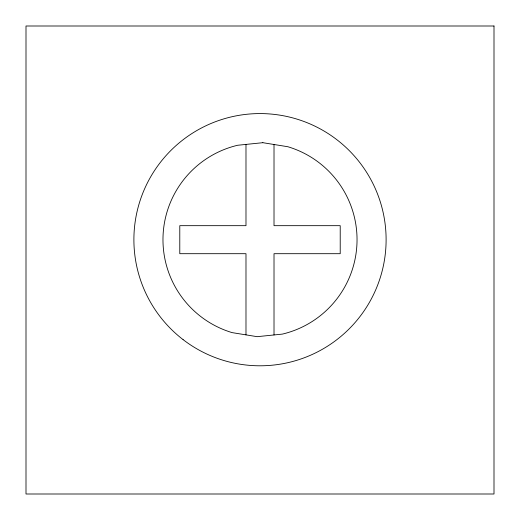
<?xml version="1.0" encoding="UTF-8"?>
<svg xmlns="http://www.w3.org/2000/svg" width="520" height="520" viewBox="0 0 520 520"><rect width="100%" height="100%" fill="white"/><g stroke="black" fill="none" stroke-linecap="round" stroke-linejoin="round"><path stroke-width="0.78" d="M274.014 144.495L274.014 225.674L340.216 225.674L340.216 253.695L274.014 253.695L274.014 334.958M245.986 144.41L245.986 225.674L179.784 225.674L179.784 253.695L245.986 253.695L245.986 334.867M262.847 142.695L237.647 145.262A97.032 97.032 0 0 0 232.147 332.631L257.153 336.674L282.353 334.106A97.032 97.032 0 0 0 287.853 146.731L262.847 142.695M494 26L26 26L26 494L494 494L494 26M183.092 339.625A126.106 126.106 0 0 0 385.008 256.315A126.106 126.106 0 0 0 211.906 123.11A126.106 126.106 0 0 0 183.092 339.625"/></g></svg>
